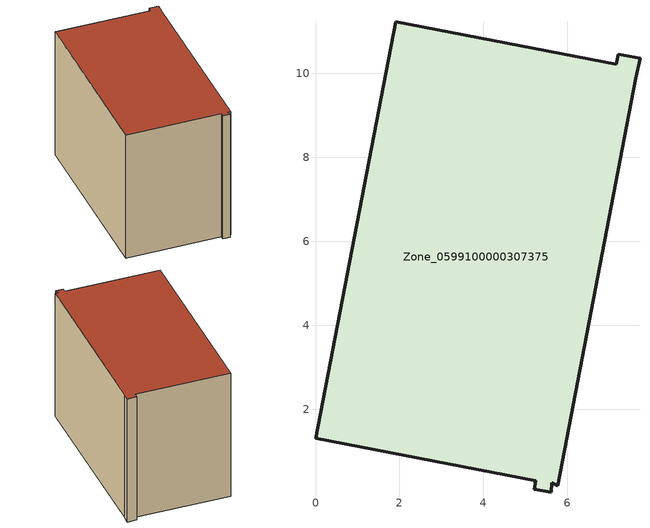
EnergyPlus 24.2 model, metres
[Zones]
Zone_0599100000307375
 floor ground (C_G): 7.62,9.88 5.78,0.18 5.63,0.24 5.62,0.02 5.21,0.09 5.25,0.3 0,1.31 1.91,11.23 7.16,10.22 7.21,10.46 7.73,10.36 z0
 wall outside (C_F): 1.91,11.23 0,1.31 5.25,0.3 5.21,0.09 5.62,0.02 5.63,0.24 5.78,0.18 7.62,9.88 7.73,10.36 7.21,10.46 7.16,10.22 1.91,11.23 z0:7.8
 roof outside (C_R): 7.62,9.88 7.73,10.36 7.21,10.46 7.16,10.22 1.91,11.23 0,1.31 5.25,0.3 5.21,0.09 5.62,0.02 5.63,0.24 5.78,0.18 z7.8
[BUILDING]
Pand.0599100000307375: North Axis=0; Terrain=City; Loads Convergence Tolerance Value=0.04; Temperature Convergence Tolerance Value=0.4; Solar Distribution=FullExterior; Maximum Number of Warmup Days=25; Minimum Number of Warmup Days=1
[Site:Location]
Rotterdam.The.Hague.AP_ZH_NLD Design_Conditions: Latitude=51.96; Longitude=4.45; Time Zone=1; Elevation=-4.5
[SITE:GROUNDTEMPERATURE:BUILDINGSURFACE]
18, 18, 18, 18, 18, 18, 18, 18, 18, 18, 18, 18
[MATERIAL] Thermal Absorptance=0.9; Solar Absorptance=0.7; Visible Absorptance=0.7
Name | Roughness | Thickness | Conductivity | Density | Specific Heat
G.TC.1992-2005 | MediumSmooth | 0.15 | 0.06 | 540 | 1210
F.TC.1992-2005 | Rough | 0.3 | 0.12 | 1920 | 840
R.TC.1992-2005 | MediumRough | 0.2 | 0.08 | 1500 | 1000
[CONSTRUCTION]
C_G: G.TC.1992-2005
C_F: F.TC.1992-2005
C_R: R.TC.1992-2005
[ZONE]
Zone_0599100000307375: Type=1; Multiplier=1; Ceiling Height=Autocalculate; Volume=Autocalculate; Floor Area=autocalculate; Part of Total Floor Area=Yes
[ZONEINFILTRATION:DESIGNFLOWRATE]
Infil_Zone_0599100000307375: Zone or ZoneList or Space or SpaceList=Zone_0599100000307375; Schedule=AlwaysOn; Design Flow Rate Calculation Method=Flow/Area; Flow Rate per Floor Area=0.0015; Constant Term Coefficient=1; Temperature Term Coefficient=0; Velocity Term Coefficient=0; Velocity Squared Term Coefficient=0
[HVACTEMPLATE:ZONE:IDEALLOADSAIRSYSTEM]
Zone_0599100000307375: Maximum Heating Supply Air Temperature=50; Minimum Cooling Supply Air Temperature=13; Maximum Heating Supply Air Humidity Ratio=0.0156; Minimum Cooling Supply Air Humidity Ratio=0.0077; Heating Limit=NoLimit; Cooling Limit=NoLimit; Dehumidification Control Type=ConstantSensibleHeatRatio; Cooling Sensible Heat Ratio=0.7; Dehumidification Setpoint=60; Humidification Control Type=None; Humidification Setpoint=30; Outdoor Air Method=None; Outdoor Air Flow Rate per Person=0.00944; Outdoor Air Flow Rate per Zone Floor Area=0; Outdoor Air Flow Rate per Zone=0; Demand Controlled Ventilation Type=None; Outdoor Air Economizer Type=NoEconomizer; Heat Recovery Type=None; Sensible Heat Recovery Effectiveness=0.7; Latent Heat Recovery Effectiveness=0.65
[ZONECONTROL:THERMOSTAT]
ThermostatControl_Zone_0599100000307375: Zone or ZoneList=Zone_0599100000307375; Control Type Schedule=DualSetpointControlType; Control 1=Thermostat_Zone_0599100000307375; Temperature Difference Between Cutout And Setpoint=0
[THERMOSTATSETPOINT:DUALSETPOINT]
Thermostat_Zone_0599100000307375: Heating Setpoint Temperature Schedule=HeatingSetpoint_Zone_0599100000307375; Cooling Setpoint Temperature Schedule=CoolingSetpoint_Zone_0599100000307375
[SCHEDULE:COMPACT]
HeatingSetpoint_Zone_0599100000307375: Through: 12/31, For: AllDays, Until: 24:00, 21
CoolingSetpoint_Zone_0599100000307375: Through: 12/31, For: AllDays, Until: 24:00, 24
DualSetpointControlType: Through: 12/31, For: AllDays, Until: 24:00, 4
AlwaysOn: Through: 12/31, For: AllDays, Until: 24:00, 1
